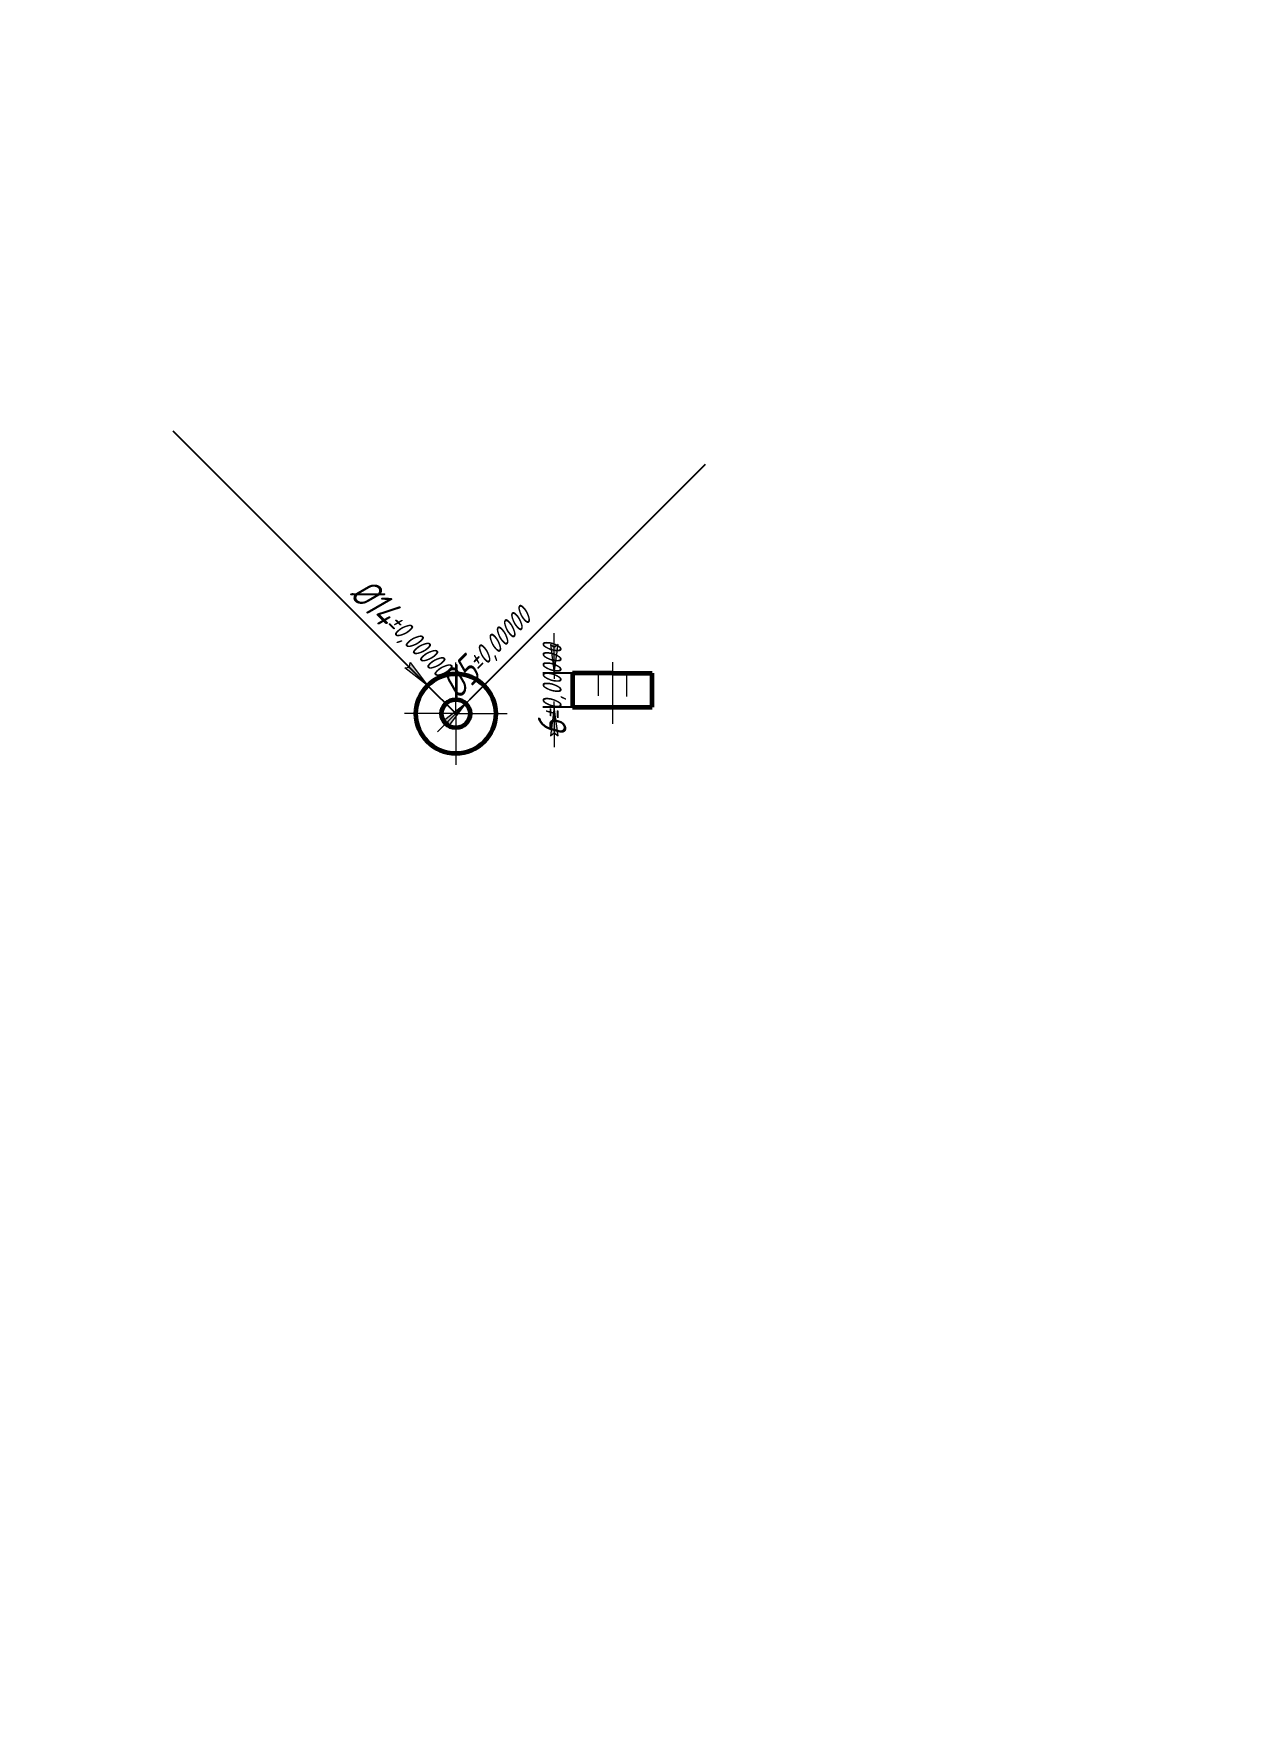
# Model space of a CAD drawing. Header units: millimetres. Extents: x 0 to 210, y 0 to 297.
import ezdxf

# ---------------------------------------------------------------- set-up
doc = ezdxf.new("R2010")
doc.units = ezdxf.units.MM
for name, pattern in [('K5LT_AXLED', [19.5, 15, -1.5, 1.5, -1.5]), ('K5LT_BASIC', [0]), ('K5LT_DASHED', [6, 4, -2]), ('K5LT_THIN', [0])]:
    doc.linetypes.add(name, pattern=pattern)
doc.styles.add('KDIMTEXTSTYLE', font='GOST_AU.SHX', dxfattribs={"width": 0.96, "oblique": 15, "height": 5})
doc.dimstyles.new('KDIMSTYLE (1.00)', dxfattribs={"dimtxt": 5, "dimasz": 1, "dimexe": 2, "dimexo": 0, "dimgap": 1, "dimtad": 1, "dimtxsty": 'KDIMTEXTSTYLE', "dimsah": 1, "dimcen": 0, "dimdle": 1, "dimadec": 0, "dimazin": 0, "dimtfac": 0.667, "dimtmove": 0, "dimatfit": 3, "dimfxl": 1, "dimtvp": 1, "dimtolj": 1, "dimtzin": 0, "dimarcsym": 0})

# ---------------------------------------------------------------- blocks, each defined once
blk = doc.blocks.new('U0')
at = {"color": 30, "linetype": 'K5LT_AXLED', "lineweight": 18, "true_color": 0xff8000}
for q in [(74.00707071954653, 182.2626677074428), (69.50707071954653, 177.7626677074428), (78.50707071954653, 177.7626677074428), (74.00707071954653, 173.2626677074428)]:
    blk.add_line((74.00707071954653, 177.7626677074428), q, dxfattribs=at)
blk = doc.blocks.new('U1')
at = {"color": 30, "linetype": 'K5LT_AXLED', "lineweight": 18, "true_color": 0xff8000}
for q in [(74.00707071954653, 186.7626677074428), (65.00707071954653, 177.7626677074428), (83.00707071954653, 177.7626677074428), (74.00707071954653, 168.7626677074428)]:
    blk.add_line((74.00707071954653, 177.7626677074428), q, dxfattribs=at)
blk = doc.blocks.new('KDIMARROW_02')
blk.add_hatch(color=0).paths.add_polyline_path([(4.5, -6e-16), (5, 0.6582624912261956), (0, 0), (5, -0.658262491226197)])
at = {"color": 0, "linetype": 'K5LT_THIN', "lineweight": 18}
for p, q in [((0, 0), (-1, 0)), ((5, 0.6582624912261956), (0, 0)), ((0, 0), (5, -0.658262491226197)), ((0, 0), (7, -9e-16)), ((4.5, -6e-16), (5, 0.6582624912261956)), ((5, -0.658262491226197), (4.5, -6e-16))]:
    blk.add_line(p, q, dxfattribs=at)
blk = doc.blocks.new('KDIMARROW_01')
blk.add_hatch(color=0).paths.add_polyline_path([(0, 0), (-5, 0.658262491226197), (-4.5, 6e-16), (-5, -0.6582624912261956)])
at = {"color": 0, "linetype": 'K5LT_THIN', "lineweight": 18}
for p, q in [((-4.5, 6e-16), (-5, 0.658262491226197)), ((-5, 0.658262491226197), (0, 0)), ((0, 0), (-5, -0.6582624912261956)), ((-5, -0.6582624912261956), (-4.5, 6e-16)), ((0, 0), (-1, 0))]:
    blk.add_line(p, q, dxfattribs=at)

msp = doc.modelspace()

# ---------------------------------------------------------------- linework, layer by layer
at = {"color": 150, "linetype": 'K5LT_BASIC', "lineweight": 60, "true_color": 0x0080ff}
for p, q in [((94.4650382689755, 184.8768986126305), (94.4650382689755, 178.8768986126305)), ((98.9650382689755, 184.8768986126305), (94.4650382689755, 184.8768986126305)), ((101.4650382689755, 184.8768986126305), (98.9650382689755, 184.8768986126305)), ((101.4650382689755, 184.8768986126305), (103.9650382689755, 184.8768986126305)), ((103.9650382689755, 184.8768986126305), (108.4650382689755, 184.8768986126305)), ((108.4650382689755, 178.8768986126305), (108.4650382689755, 184.8768986126305)), ((94.4650382689755, 178.8768986126305), (108.4650382689755, 178.8768986126305))]:
    msp.add_line(p, q, dxfattribs=at)
at = {"color": 7, "linetype": 'K5LT_DASHED', "lineweight": 18}
for p, q in [((98.9650382689755, 184.8768986126305), (98.9650382689755, 178.8768986126305)), ((103.9650382689755, 184.7626677074428), (103.9650382689755, 178.7626677074428))]:
    msp.add_line(p, q, dxfattribs=at)
at = {"color": 30, "linetype": 'K5LT_AXLED', "lineweight": 18, "true_color": 0xff8000}
msp.add_line((101.4650382689755, 186.7862839476739), (101.4650382689755, 175.9949007544765), dxfattribs=at)
at = {"color": 150, "linetype": 'K5LT_BASIC', "lineweight": 60, "true_color": 0x0080ff}
for radius in [7, 2.5]:
    msp.add_circle((74.00707071954653, 177.7626677074428), radius, dxfattribs=at)

# ---------------------------------------------------------------- block references
for name in ['U1', 'U0']:
    msp.add_blockref(name, (0, 0))

# ---------------------------------------------------------------- dimensions: what is measured, and where the dimension line sits
at = {"color": 7}
for radius, location, override in [(7.000000000000016, (61.79135964531636, 189.978378781673), {"dimpost": '\\H5.0;\\W0.965;\\Q15;<>', "dimblk1": 'KDIMARROW_01', "dimblk2": 'KDIMARROW_01', "dimclrt": 7, "dimtol": 1, "dimtp": 0, "dimtm": 0, "dimtdec": 5, "dimatfit": 2, "dimtolj": 1}), (2.4999999999999902, (82.15213025713801, 185.9077272450343), {"dimpost": '\\H5.0;\\W0.965;\\Q15;<>', "dimblk1": 'KDIMARROW_02', "dimblk2": 'KDIMARROW_02', "dimclrt": 7, "dimtol": 1, "dimtp": 0, "dimtm": 0, "dimtdec": 5, "dimatfit": 2, "dimtolj": 1})]:
    msp.add_diameter_dim(center=(74.00707071954653, 177.76266770744286), radius=radius, location=location, dimstyle='KDIMSTYLE (1.00)', override=override, dxfattribs=at).render()
msp.add_linear_dim(base=(91.2872688776068, 184.8768986126305), p1=(94.4650382689755, 178.8768986126305), p2=(94.4650382689755, 184.8768986126305), angle=90, location=(91.2872688776068, 181.8768986126305), dimstyle='KDIMSTYLE (1.00)', override={"dimexo": 0, "dimpost": '\\H5.0;\\W0.965;\\Q15;<>', "dimblk1": 'KDIMARROW_02', "dimblk2": 'KDIMARROW_02', "dimse1": 0, "dimse2": 0, "dimclrt": 7, "dimtol": 1, "dimtp": 0, "dimtm": 0, "dimtdec": 5, "dimtolj": 1}, dxfattribs=at).render()

doc.saveas('drawing.dxf')
